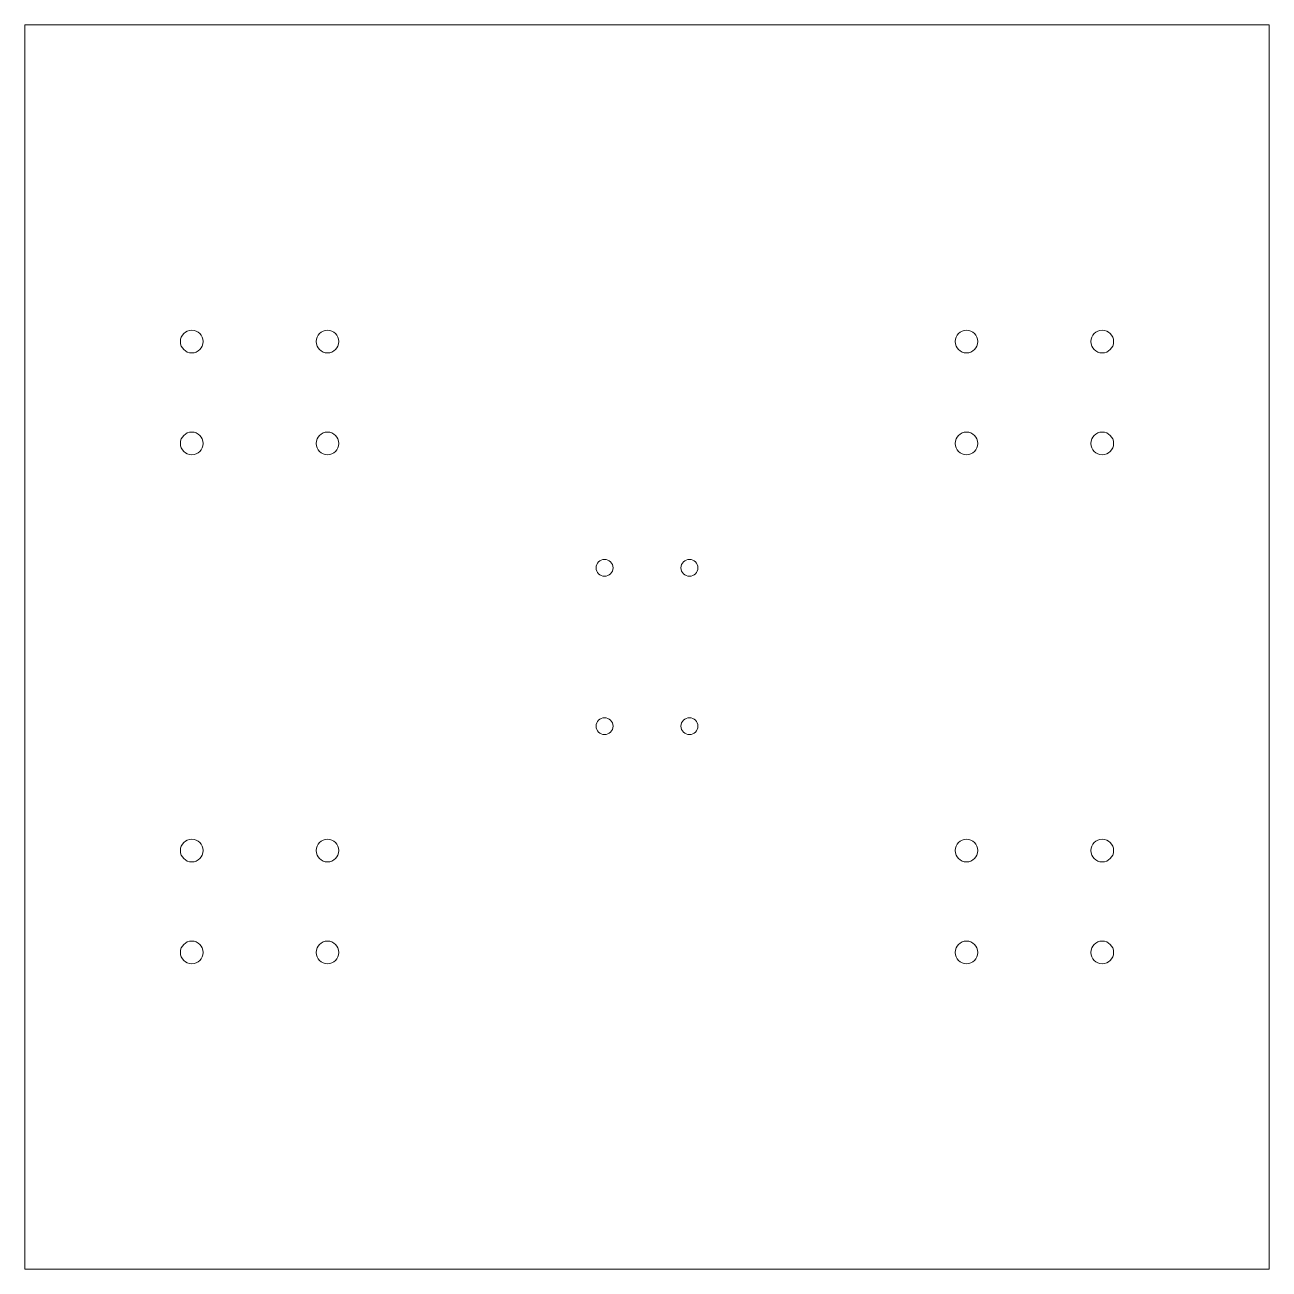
# Model space of a CAD drawing. Header units: millimetres. Extents: x -110 to 110, y -110 to 110.
import ezdxf

# ---------------------------------------------------------------- set-up
doc = ezdxf.new("R2010")
doc.units = ezdxf.units.MM

msp = doc.modelspace()

# ---------------------------------------------------------------- linework, layer by layer
at = {"color": 7, "linetype": 'Continuous', "lineweight": 15}
for p, q in [((110, 110), (-110, 110)), ((-110, 110), (-110, -110)), ((110, -110), (110, 110)), ((-110, -110), (110, -110))]:
    msp.add_line(p, q, dxfattribs=at)
for centre, radius in [((-80.5, 54), 2), ((-56.5, 54), 2), ((56.5, 54), 2), ((80.5, 54), 2), ((-80.5, 36), 2), ((-56.5, 36), 2), ((56.5, 36), 2), ((80.5, 36), 2), ((-7.5, 14), 1.5), ((7.5, 14), 1.5), ((-7.5, -14), 1.5), ((7.5, -14), 1.5), ((-80.5, -36), 2), ((-56.5, -36), 2), ((56.5, -36), 2), ((80.5, -36), 2), ((-80.5, -54), 2), ((-56.5, -54), 2), ((56.5, -54), 2), ((80.5, -54), 2)]:
    msp.add_circle(centre, radius, dxfattribs=at)

doc.saveas('drawing.dxf')
